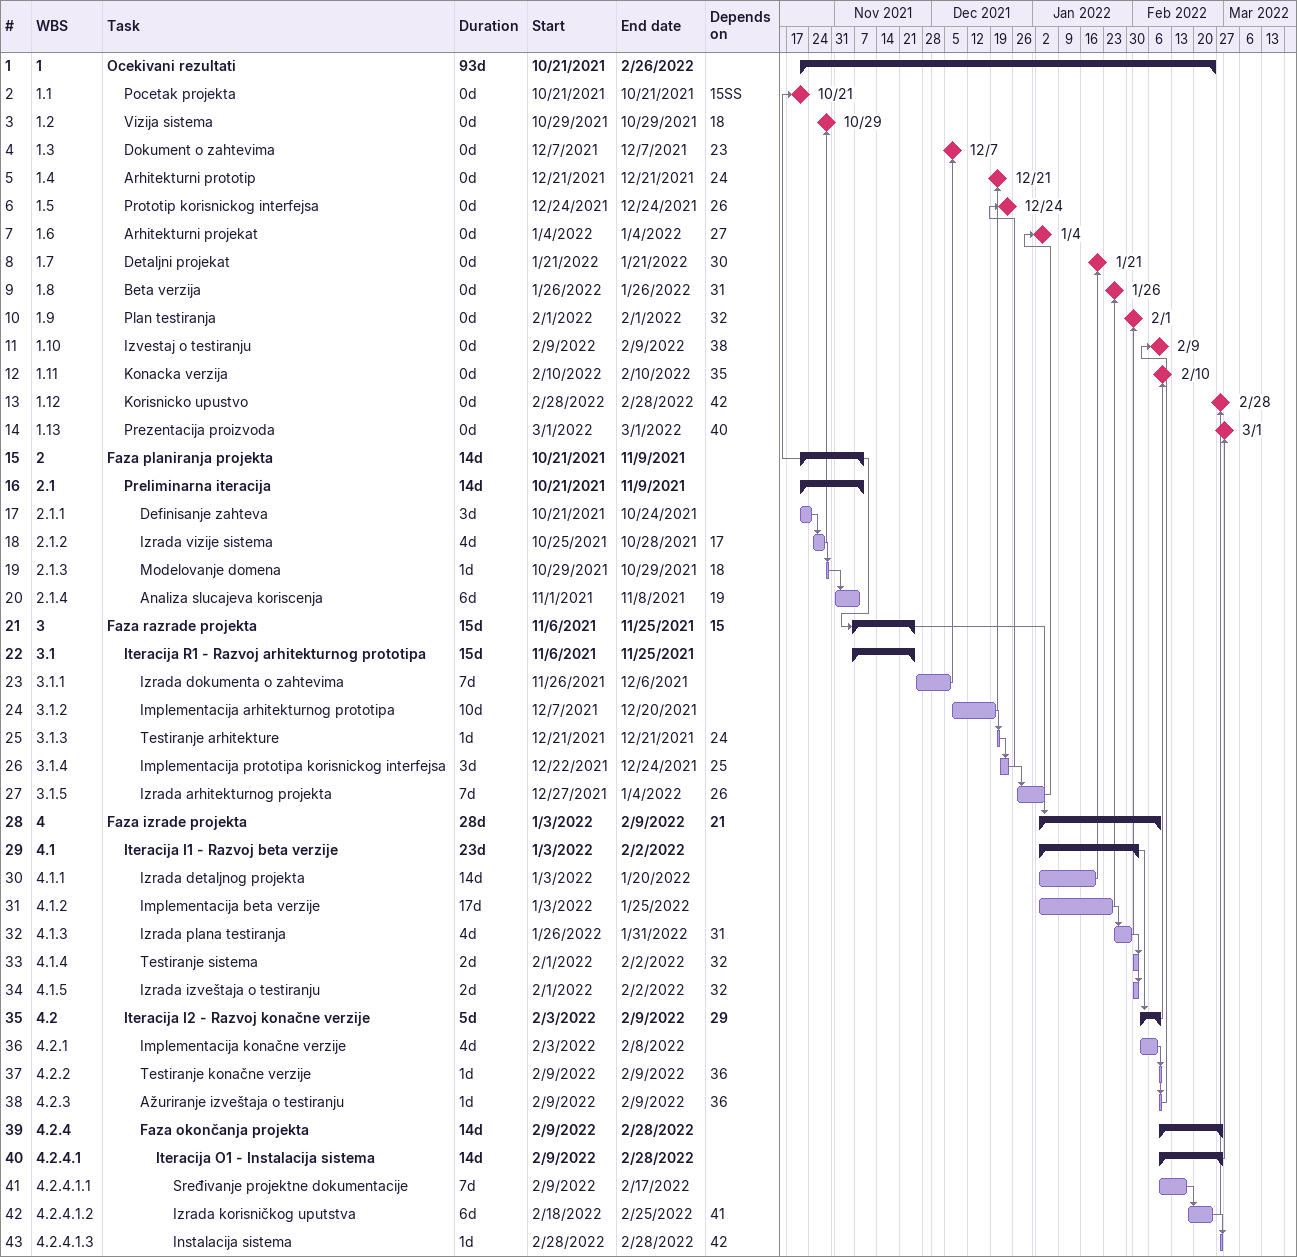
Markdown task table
| ID | WBS | Task | Duration | Start | Finish | Predecessors |
|---|---|---|---|---|---|---|
| 1 | 1 | **Ocekivani rezultati** | 93d | 2021-10-21 | 2022-02-26 |  |
| 2 | 1.1 | Pocetak projekta | 0d | 2021-10-21 | 2021-10-21 | 15SS |
| 3 | 1.2 | Vizija sistema | 0d | 2021-10-29 | 2021-10-29 | 18 |
| 4 | 1.3 | Dokument o zahtevima | 0d | 2021-12-07 | 2021-12-07 | 23 |
| 5 | 1.4 | Arhitekturni prototip | 0d | 2021-12-21 | 2021-12-21 | 24 |
| 6 | 1.5 | Prototip korisnickog interfejsa | 0d | 2021-12-24 | 2021-12-24 | 26 |
| 7 | 1.6 | Arhitekturni projekat | 0d | 2022-01-04 | 2022-01-04 | 27 |
| 8 | 1.7 | Detaljni projekat | 0d | 2022-01-21 | 2022-01-21 | 30 |
| 9 | 1.8 | Beta verzija | 0d | 2022-01-26 | 2022-01-26 | 31 |
| 10 | 1.9 | Plan testiranja | 0d | 2022-02-01 | 2022-02-01 | 32 |
| 11 | 1.10 | Izvestaj o testiranju | 0d | 2022-02-09 | 2022-02-09 | 38 |
| 12 | 1.11 | Konacka verzija | 0d | 2022-02-10 | 2022-02-10 | 35 |
| 13 | 1.12 | Korisnicko upustvo | 0d | 2022-02-28 | 2022-02-28 | 42 |
| 14 | 1.13 | Prezentacija proizvoda | 0d | 2022-03-01 | 2022-03-01 | 40 |
| 15 | 2 | **Faza planiranja projekta** | 14d | 2021-10-21 | 2021-11-09 |  |
| 16 | 2.1 | **Preliminarna iteracija** | 14d | 2021-10-21 | 2021-11-09 |  |
| 17 | 2.1.1 | Definisanje zahteva | 3d | 2021-10-21 | 2021-10-24 |  |
| 18 | 2.1.2 | Izrada vizije sistema | 4d | 2021-10-25 | 2021-10-28 | 17 |
| 19 | 2.1.3 | Modelovanje domena | 1d | 2021-10-29 | 2021-10-29 | 18 |
| 20 | 2.1.4 | Analiza slucajeva koriscenja | 6d | 2021-11-01 | 2021-11-08 | 19 |
| 21 | 3 | **Faza razrade projekta** | 15d | 2021-11-06 | 2021-11-25 | 15 |
| 22 | 3.1 | **Iteracija R1 - Razvoj arhitekturnog prototipa** | 15d | 2021-11-06 | 2021-11-25 |  |
| 23 | 3.1.1 | Izrada dokumenta o zahtevima | 7d | 2021-11-26 | 2021-12-06 |  |
| 24 | 3.1.2 | Implementacija arhitekturnog prototipa | 10d | 2021-12-07 | 2021-12-20 |  |
| 25 | 3.1.3 | Testiranje arhitekture | 1d | 2021-12-21 | 2021-12-21 | 24 |
| 26 | 3.1.4 | Implementacija prototipa korisnickog interfejsa | 3d | 2021-12-22 | 2021-12-24 | 25 |
| 27 | 3.1.5 | Izrada arhitekturnog projekta | 7d | 2021-12-27 | 2022-01-04 | 26 |
| 28 | 4 | **Faza izrade projekta** | 28d | 2022-01-03 | 2022-02-09 | 21 |
| 29 | 4.1 | **Iteracija I1 - Razvoj beta verzije** | 23d | 2022-01-03 | 2022-02-02 |  |
| 30 | 4.1.1 | Izrada detaljnog projekta | 14d | 2022-01-03 | 2022-01-20 |  |
| 31 | 4.1.2 | Implementacija beta verzije | 17d | 2022-01-03 | 2022-01-25 |  |
| 32 | 4.1.3 | Izrada plana testiranja | 4d | 2022-01-26 | 2022-01-31 | 31 |
| 33 | 4.1.4 | Testiranje sistema | 2d | 2022-02-01 | 2022-02-02 | 32 |
| 34 | 4.1.5 | Izrada izveštaja o testiranju | 2d | 2022-02-01 | 2022-02-02 | 32 |
| 35 | 4.2 | **Iteracija I2 - Razvoj konačne verzije** | 5d | 2022-02-03 | 2022-02-09 | 29 |
| 36 | 4.2.1 | Implementacija konačne verzije | 4d | 2022-02-03 | 2022-02-08 |  |
| 37 | 4.2.2 | Testiranje konačne verzije | 1d | 2022-02-09 | 2022-02-09 | 36 |
| 38 | 4.2.3 | Ažuriranje izveštaja o testiranju | 1d | 2022-02-09 | 2022-02-09 | 36 |
| 39 | 4.2.4 | **Faza okončanja projekta** | 14d | 2022-02-09 | 2022-02-28 |  |
| 40 | 4.2.4.1 | **Iteracija O1 - Instalacija sistema** | 14d | 2022-02-09 | 2022-02-28 |  |
| 41 | 4.2.4.1.1 | Sređivanje projektne dokumentacije | 7d | 2022-02-09 | 2022-02-17 |  |
| 42 | 4.2.4.1.2 | Izrada korisničkog uputstva | 6d | 2022-02-18 | 2022-02-25 | 41 |
| 43 | 4.2.4.1.3 | Instalacija sistema | 1d | 2022-02-28 | 2022-02-28 | 42 |
